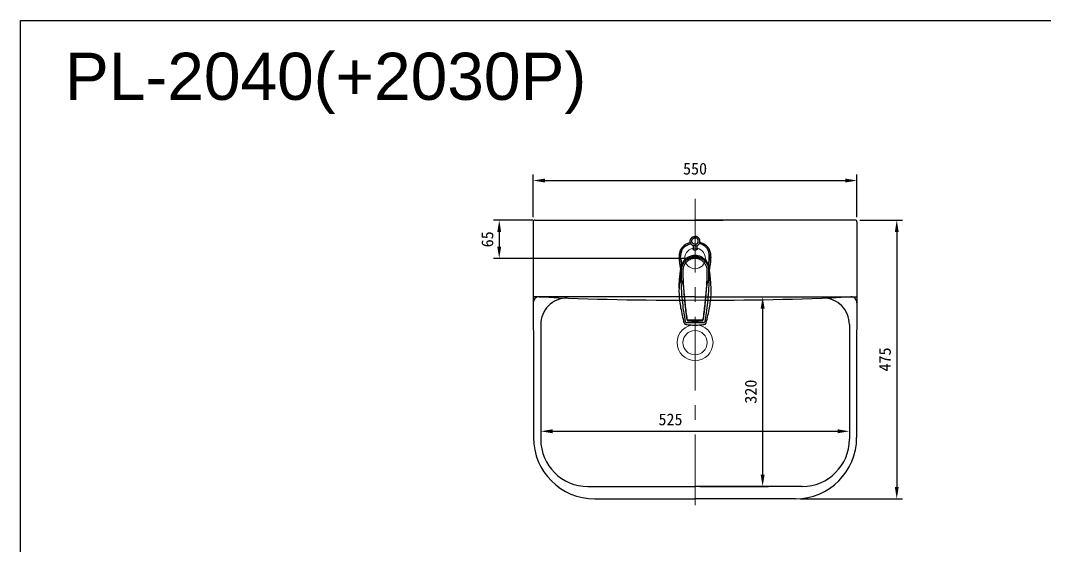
# Model space of a CAD drawing. Extents: x 3450 to 6550, y -51 to 2100.
# Drawn here: x 3450 to 5189, y 1209 to 2100 of the extents above; entities that cross this region are included whole.
import ezdxf

# ---------------------------------------------------------------- set-up
doc = ezdxf.new("R2010")
doc.units = 0
doc.header["$LTSCALE"] = 50
doc.header["$MEASUREMENT"] = 0
doc.linetypes.add('CENTER', pattern=[2, 1.25, -0.25, 0.25, -0.25])
doc.layers.get('0').update_dxf_attribs({"linetype": 'CONTINUOUS'})
doc.layers.get('DEFPOINTS').update_dxf_attribs({"linetype": 'CONTINUOUS'})
for name, color, linetype in [('3', 3, 'CONTINUOUS'), ('5', 5, 'CONTINUOUS'), ('7', 7, 'CONTINUOUS')]:
    doc.layers.add(name, color=color, linetype=linetype)
doc.styles.add('GHS', font='romans', dxfattribs={"bigfont": 'ghs'})
doc.dimstyles.get("Standard").update_dxf_attribs({"dimtxt": 2.5, "dimasz": 2, "dimexe": 2, "dimexo": 1, "dimgap": 1.5, "dimtad": 1, "dimdec": 0, "dimlfac": 10, "dimrnd": 0.5, "dimzin": 0, "dimdsep": 46, "dimtxsty": 'Standard', "dimcen": 0, "dimclrt": 2, "dimadec": 0, "dimazin": 0, "dimtfac": 1, "dimtdec": 0, "dimtmove": 0, "dimatfit": 3, "dimfxl": 0, "dimtolj": 1, "dimtzin": 0, "dimarcsym": 0})

# ---------------------------------------------------------------- blocks, each defined once
blk = doc.blocks.new('*D51')
at = {"color": 3, "lineweight": -2}
for p, q in [((4320.6, 1766.1), (4320.6, 1838.3)), ((4340.6, 1828.3), (4850.4, 1828.3)), ((4870.4, 1766.1), (4870.4, 1838.3))]:
    blk.add_line(p, q, dxfattribs=at)
at = {"color": 3}
for points in [[(4340.6, 1831.7), (4340.6, 1825), (4320.6, 1828.3)], [(4850.4, 1831.7), (4850.4, 1825), (4870.4, 1828.3)]]:
    blk.add_solid(points, dxfattribs=at)
at = {"layer": 'DEFPOINTS', "color": 0}
for p in [(4870.4, 1828.3), (4320.6, 1758.1), (4870.4, 1758.1)]:
    blk.add_point(p, dxfattribs=at)
at = {"color": 2, "insert": (4595.5, 1848.3), "char_height": 20, "attachment_point": 5}
blk.add_mtext('\\A1;550', dxfattribs=at)
blk = doc.blocks.new('*D52')
at = {"color": 3, "lineweight": -2}
for p, q in [((4319.9, 1761.1), (4253, 1761.1)), ((4263, 1741.1), (4263, 1716.1)), ((4587.5, 1696.1), (4253, 1696.1))]:
    blk.add_line(p, q, dxfattribs=at)
at = {"color": 3}
for points in [[(4259.7, 1741.1), (4266.3, 1741.1), (4263, 1761.1)], [(4259.7, 1716.1), (4266.3, 1716.1), (4263, 1696.1)]]:
    blk.add_solid(points, dxfattribs=at)
at = {"layer": 'DEFPOINTS', "color": 0}
for p in [(4327.9, 1761.1), (4263, 1696.1), (4595.5, 1696.1)]:
    blk.add_point(p, dxfattribs=at)
at = {"color": 2, "insert": (4243, 1728.6), "char_height": 20, "attachment_point": 5, "rotation": 90}
blk.add_mtext('\\A1;65', dxfattribs=at)
blk = doc.blocks.new('*D53')
at = {"color": 3, "lineweight": -2}
for p, q in [((4333.5, 1478.5), (4333.5, 1392.7)), ((4857.5, 1478.5), (4857.5, 1392.7)), ((4353.5, 1402.7), (4837.5, 1402.7))]:
    blk.add_line(p, q, dxfattribs=at)
at = {"color": 3}
for points in [[(4353.5, 1406.1), (4353.5, 1399.4), (4333.5, 1402.7)], [(4837.5, 1406.1), (4837.5, 1399.4), (4857.5, 1402.7)]]:
    blk.add_solid(points, dxfattribs=at)
at = {"layer": 'DEFPOINTS', "color": 0}
for p in [(4333.5, 1486.5), (4857.5, 1486.5), (4857.5, 1402.7)]:
    blk.add_point(p, dxfattribs=at)
at = {"color": 2, "insert": (4553.8, 1422.7), "char_height": 20, "attachment_point": 5}
blk.add_mtext('\\A1;525', dxfattribs=at)
blk = doc.blocks.new('*D63')
at = {"color": 3, "lineweight": -2}
for p, q in [((4603.5, 1630.9), (4720.2, 1630.9)), ((4710.2, 1610.9), (4710.2, 1329.1)), ((4603.5, 1309.1), (4720.2, 1309.1))]:
    blk.add_line(p, q, dxfattribs=at)
at = {"color": 3}
for points in [[(4706.9, 1610.9), (4713.6, 1610.9), (4710.2, 1630.9)], [(4706.9, 1329.1), (4713.6, 1329.1), (4710.2, 1309.1)]]:
    blk.add_solid(points, dxfattribs=at)
at = {"layer": 'DEFPOINTS', "color": 0}
for p in [(4595.5, 1630.9), (4595.5, 1309.1), (4710.2, 1309.1)]:
    blk.add_point(p, dxfattribs=at)
at = {"color": 2, "insert": (4690.2, 1470), "char_height": 20, "attachment_point": 5, "rotation": 90}
blk.add_mtext('\\A1;320', dxfattribs=at)
blk = doc.blocks.new('*D64')
at = {"color": 3, "lineweight": -2}
for p, q in [((4875.4, 1761.1), (4948, 1761.1)), ((4938, 1741.1), (4938, 1308)), ((4773.9, 1288), (4948, 1288))]:
    blk.add_line(p, q, dxfattribs=at)
at = {"color": 3}
for points in [[(4934.7, 1741.1), (4941.3, 1741.1), (4938, 1761.1)], [(4934.7, 1308), (4941.3, 1308), (4938, 1288)]]:
    blk.add_solid(points, dxfattribs=at)
at = {"layer": 'DEFPOINTS', "color": 0}
for p in [(4867.4, 1761.1), (4765.9, 1288), (4938, 1288)]:
    blk.add_point(p, dxfattribs=at)
at = {"color": 2, "insert": (4918, 1524.6), "char_height": 20, "attachment_point": 5, "rotation": 90}
blk.add_mtext('\\A1;475', dxfattribs=at)

msp = doc.modelspace()

# ---------------------------------------------------------------- linework, layer by layer
at = {"color": 1, "linetype": 'CENTER', "lineweight": 0, "ltscale": 2}
msp.add_line((4595.48757, 1797.196), (4595.48757, 1277.25432), dxfattribs=at)
at = {"color": 7}
for p, q in [((4320.56376, 1758.13506), (4321.07197, 1390.38072)), ((4323.56376, 1761.13921), (4595.48757, 1761.13921)), ((4867.41137, 1761.13921), (4595.48757, 1761.13921)), ((4870.41137, 1758.13506), (4869.90524, 1391.87995)), ((4595.48757, 1630.94055), (4320.73857, 1630.94055)), ((4595.48757, 1630.94055), (4870.23656, 1630.94055)), ((4333.45393, 1583.91856), (4333.45393, 1389.05628)), ((4857.5212, 1583.91856), (4857.5212, 1389.05628)), ((4413.45393, 1309.05628), (4595.48757, 1309.05628)), ((4777.5212, 1309.05628), (4595.48757, 1309.05628)), ((4425.0698, 1288.02367), (4595.48757, 1288.02367)), ((4765.90533, 1288.02367), (4595.48757, 1288.02367))]:
    msp.add_line(p, q, dxfattribs=at)
msp.add_line((4595.48757, 1761.13921), (4643.11147, 1761.13921))
at = {"color": 1, "linetype": 'CENTER', "lineweight": 0, "ltscale": 3}
msp.add_line((4595.48757, 1381.70117), (4595.48757, 1301.13921), dxfattribs=at)
at = {"color": 7}
for centre, radius, start, end in [((4323.56376, 1758.13921), 3, 90, 180.07917772), ((4867.41137, 1758.13921), 3, 359.92082228, 90), ((4330.75232, 1620.94055), 10, 90, 180.0787529), ((4558.73671, 6336.78169), 4711.3605, 267.22635397, 270.44693891), ((4378.12059, 1584.21932), 44.66767, 90.02459009, 180.38579062), ((4632.23842, 6336.78169), 4711.3605, 269.55306109, 272.77364603), ((4812.85454, 1584.21932), 44.66767, 359.61420938, 89.97540991), ((4425.0698, 1392.02367), 104, 180.07917772, 270), ((4765.90533, 1392.02367), 104, 270, 359.92082228), ((4413.45393, 1389.05628), 80, 180, 270), ((4777.5212, 1389.05628), 80, 270, 0)]:
    msp.add_arc(centre, radius, start, end, dxfattribs=at)
at = {"color": 2}
msp.add_arc((4860.22281, 1620.94055), 10, 359.9212471, 90, dxfattribs=at)
at = {"layer": '3', "color": 7, "linetype": 'Continuous', "lineweight": 0}
for centre, radius in [((4595.48757, 1696.13921), 17.5), ((4595.48757, 1553.13921), 30.5), ((4595.48757, 1553.13921), 20.5)]:
    msp.add_circle(centre, radius, dxfattribs=at)
at = {"layer": '5', "color": 212}
msp.add_lwpolyline([(3450.10676, 2100), (6550.10676, 2100), (6550.10676, -51.08846), (3450.10676, -51.08846)], close=True, dxfattribs=at)
at = {"layer": '7'}
for p, q in [((4592.51274, 1717.79537, 0.25303), (4592.51274, 1711.04726, 0.25303)), ((4598.51274, 1717.79536, 0.25303), (4598.51274, 1711.04695, 0.25303)), ((4592.51274, 1697.7615, 0.25303), (4592.51274, 1698.20381, 0.25303)), ((4598.51274, 1698.20381, 0.25303), (4598.51274, 1697.7615, 0.25303)), ((4571.72769, 1682.24612, 0.25303), (4571.72767, 1682.24602, 0.25303)), ((4571.74215, 1682.34571, 0.25303), (4571.74186, 1682.34375, 0.25303)), ((4619.28362, 1682.34375, 0.25303), (4619.28338, 1682.34534, 0.25303)), ((4619.29781, 1682.24602, 0.25303), (4619.29779, 1682.24612, 0.25303)), ((4574.50305, 1653.75837, 0.25303), (4574.50374, 1653.7563, 0.25303)), ((4616.52238, 1653.75841, 0.25303), (4616.52172, 1653.75645, 0.25303)), ((4614.68761, 1635.6801, 0.25303), (4614.69335, 1635.65033, 0.25303)), ((4614.69335, 1635.65033, 0.25303), (4614.69334, 1635.65014, 0.25303)), ((4581.8922, 1592.0023, 0.25303), (4581.88517, 1592.00475, 0.25303)), ((4609.29151, 1583.75014, 0.25303), (4609.2914, 1583.75013, 0.25303)), ((4609.91048, 1583.86698, 0.25303), (4609.91012, 1583.86689, 0.25303)), ((4613.02366, 1580.01794, 0.25303), (4613.02326, 1580.01775, 0.25303))]:
    msp.add_line(p, q, dxfattribs=at)
for start, end in [(65.38059127, 73.1537346), (160.03722293, 199.08055553), (341.3142067, 19.200866)]:
    msp.add_arc((4595.48757, 1697.51233, 0.25303), 25, start, end, dxfattribs=at)
for points, knots in [([(4587.56468, 1723.18604, 0.25303), (4585.50739, 1722.64496, 0.25303), (4582.39359, 1721.48835, 0.25303), (4578.51554, 1719.26327, 0.25303), (4575.71527, 1717.1342, 0.25303), (4573.26066, 1714.61247, 0.25303), (4571.26897, 1711.70816, 0.25303), (4569.81918, 1708.49709, 0.25303), (4568.91491, 1705.09525, 0.25303), (4568.47379, 1701.60771, 0.25303), (4568.40336, 1699.09056, 0.25303), (4568.42093, 1697.7445, 0.25303), (4568.42325, 1697.56738, 0.25303)], [49.7150160816, 49.7150160816, 49.7150160816, 49.7150160816, 56.0850978602, 59.5947608976, 63.10097116, 66.6038658668, 70.1070729031, 73.6107063427, 77.1204803493, 80.626855397, 84.134048419, 84.6654532159, 84.6654532159, 84.6654532159, 84.6654532159]), ([(4622.60663, 1698.87856, 0.25303), (4622.57048, 1700.04805, 0.25303), (4622.4982, 1702.38621, 0.25303), (4621.95211, 1705.86027, 0.25303), (4620.93438, 1709.22767, 0.25303), (4619.36089, 1712.37887, 0.25303), (4617.25859, 1715.20391, 0.25303), (4614.71807, 1717.63831, 0.25303), (4611.85736, 1719.68298, 0.25303), (4608.7597, 1721.34695, 0.25303), (4605.93028, 1722.47079, 0.25303), (4604.13799, 1723.00903, 0.25303), (4603.46131, 1723.18782, 0.25303)], [0, 0, 0, 0, 3.5078277596, 7.0131428783, 10.5165737379, 14.0210030094, 17.5241894515, 21.027644337, 24.534299616, 28.0415992989, 31.5508284178, 33.6495063461, 33.6495063461, 33.6495063461, 33.6495063461]), ([(4568.42325, 1697.56738, 0.25303), (4568.53235, 1695.41049, 0.25303), (4568.75952, 1690.91965, 0.25303), (4569.72349, 1684.1516, 0.25303), (4570.48593, 1679.29189, 0.25303), (4570.89708, 1676.74062, 0.25303), (4570.9367, 1676.4953, 0.25303)], [0, 0, 0, 0, 6.4757759034, 13.4831216704, 20.4906810598, 21.2362483454, 21.2362483454, 21.2362483454, 21.2362483454]), ([(4620.08484, 1676.46913, 0.25303), (4620.1362, 1676.78722, 0.25303), (4620.56897, 1679.47538, 0.25303), (4621.35918, 1684.53627, 0.25303), (4622.36832, 1691.67566, 0.25303), (4622.52719, 1696.47762, 0.25303), (4622.60663, 1698.87856, 0.25303)], [6.2355171261, 6.2355171261, 6.2355171261, 6.2355171261, 7.202228918, 14.4045816818, 21.6063897039, 28.8079071049, 28.8079071049, 28.8079071049, 28.8079071049]), ([(4571.77911, 1682.56417, 0.25303), (4571.80954, 1682.76942, 0.25303), (4571.88946, 1683.30841, 0.25303), (4572.01317, 1684.03569, 0.25303), (4572.11898, 1684.55517, 0.25303), (4572.15987, 1684.74349, 0.25303)], [0, 0, 0, 0, 0.6224915702, 1.6346523501, 2.2127078776, 2.2127078776, 2.2127078776, 2.2127078776]), ([(4619.22083, 1682.73751, 0.25303), (4619.20869, 1682.81868, 0.25303), (4619.15808, 1683.15708, 0.25303), (4619.05867, 1683.77469, 0.25303), (4618.9348, 1684.42809, 0.25303), (4618.8485, 1684.82362, 0.25303), (4618.8216, 1684.94206, 0.25303)], [0, 0, 0, 0, 0.2462064456, 1.0265069975, 1.8765383023, 2.2409052188, 2.2409052188, 2.2409052188, 2.2409052188]), ([(4619.28322, 1682.34532, 0.25303), (4619.1687, 1683.10793, 0.25303), (4619.03803, 1683.97817, 0.25303), (4618.85205, 1684.83838, 0.25303), (4618.8282, 1684.94459, 0.25303)], [0, 0, 0, 0, 2.3125728487, 2.6389523929, 2.6389523929, 2.6389523929, 2.6389523929])]:
    msp.add_open_spline(points, degree=3, knots=knots, dxfattribs=at)
for points in [[(4591.91315, 1718.05339, 0.25303), (4591.22617, 1718.42205, 0.25303), (4590.30626, 1719.06152, 0.25303), (4589.48334, 1719.8184, 0.25303), (4588.77274, 1720.67858, 0.25303), (4588.18769, 1721.62604, 0.25303), (4587.73909, 1722.64313, 0.25303), (4587.4353, 1723.71091, 0.25303), (4587.28197, 1724.80947, 0.25303), (4587.28197, 1725.91836, 0.25303), (4587.4353, 1727.01693, 0.25303), (4587.73909, 1728.0847, 0.25303), (4588.18769, 1729.10179, 0.25303), (4588.77274, 1730.04925, 0.25303), (4589.48334, 1730.90943, 0.25303), (4590.30626, 1731.66631, 0.25303), (4591.22617, 1732.30579, 0.25303), (4592.22593, 1732.81595, 0.25303), (4593.28692, 1733.1873, 0.25303), (4594.38936, 1733.41291, 0.25303), (4595.51274, 1733.48858, 0.25303)], [(4595.51274, 1720.23847, 0.25303), (4594.6572, 1720.30478, 0.25303), (4593.82272, 1720.50208, 0.25303), (4593.02986, 1720.8255, 0.25303), (4592.29814, 1721.26709, 0.25303), (4591.64557, 1721.81597, 0.25303), (4591.08822, 1722.45863, 0.25303), (4590.63982, 1723.17923, 0.25303), (4590.31141, 1723.96005, 0.25303), (4590.11107, 1724.78185, 0.25303), (4590.04374, 1725.62439, 0.25303), (4590.11107, 1726.46693, 0.25303), (4590.31141, 1727.28873, 0.25303), (4590.63982, 1728.06954, 0.25303), (4591.08822, 1728.79015, 0.25303), (4591.64557, 1729.43281, 0.25303), (4592.29814, 1729.98169, 0.25303), (4593.02986, 1730.42328, 0.25303), (4593.82272, 1730.7467, 0.25303), (4594.6572, 1730.944, 0.25303), (4595.51274, 1731.01031, 0.25303)], [(4599.11233, 1718.05339, 0.25303), (4599.79931, 1718.42205, 0.25303), (4600.71922, 1719.06152, 0.25303), (4601.54214, 1719.8184, 0.25303), (4602.25274, 1720.67858, 0.25303), (4602.83779, 1721.62604, 0.25303), (4603.28639, 1722.64313, 0.25303), (4603.59018, 1723.71091, 0.25303), (4603.74351, 1724.80947, 0.25303), (4603.74351, 1725.91836, 0.25303), (4603.59018, 1727.01693, 0.25303), (4603.28639, 1728.0847, 0.25303), (4602.83779, 1729.10179, 0.25303), (4602.25274, 1730.04925, 0.25303), (4601.54214, 1730.90943, 0.25303), (4600.71922, 1731.66631, 0.25303), (4599.79931, 1732.30579, 0.25303), (4598.79955, 1732.81595, 0.25303), (4597.73856, 1733.1873, 0.25303), (4596.63611, 1733.41291, 0.25303), (4595.51274, 1733.48858, 0.25303)], [(4595.51274, 1720.20795, 0.25303), (4596.37313, 1720.27463, 0.25303), (4597.21233, 1720.47305, 0.25303), (4598.00969, 1720.7983, 0.25303), (4598.74556, 1721.2424, 0.25303), (4599.40183, 1721.79439, 0.25303), (4599.96233, 1722.44068, 0.25303), (4600.41328, 1723.16538, 0.25303), (4600.74355, 1723.95062, 0.25303), (4600.94503, 1724.77707, 0.25303), (4601.01274, 1725.62439, 0.25303), (4600.94503, 1726.47171, 0.25303), (4600.74355, 1727.29816, 0.25303), (4600.41328, 1728.0834, 0.25303), (4599.96233, 1728.80809, 0.25303), (4599.40183, 1729.45439, 0.25303), (4598.74556, 1730.00638, 0.25303), (4598.00969, 1730.45048, 0.25303), (4597.21233, 1730.77573, 0.25303), (4596.37313, 1730.97415, 0.25303), (4595.51274, 1731.04083, 0.25303)], [(4571.3745, 1699.92142, 0.25303), (4571.63612, 1703.96916, 0.25303), (4572.35799, 1707.50783, 0.25303), (4573.59638, 1710.64621, 0.25303), (4575.27614, 1713.28515, 0.25303), (4577.53616, 1715.69586, 0.25303), (4580.44774, 1717.89045, 0.25303), (4583.76082, 1719.66897, 0.25303), (4587.3093, 1720.98238, 0.25303), (4588.38325, 1721.27942, 0.25303)], [(4595.51274, 1717.22892, 0.25303), (4594.83347, 1717.25717, 0.25303), (4594.14378, 1717.34415, 0.25303), (4593.43458, 1717.4964, 0.25303), (4592.69161, 1717.72734, 0.25303), (4591.91315, 1718.05339, 0.25303)], [(4592.11276, 1711.90395, 0.25303), (4592.1189, 1712.01732, 0.25303), (4592.16561, 1712.23634, 0.25303), (4592.25981, 1712.45762, 0.25303), (4592.40341, 1712.67842, 0.25303), (4592.51241, 1712.80757, 0.25303)], [(4595.51274, 1710.13953, 0.25303), (4595.01875, 1710.15691, 0.25303), (4594.57645, 1710.20337, 0.25303), (4594.17886, 1710.27254, 0.25303), (4593.82014, 1710.36076, 0.25303), (4593.50061, 1710.46429, 0.25303), (4593.21101, 1710.58392, 0.25303), (4592.95078, 1710.71933, 0.25303), (4592.72265, 1710.869, 0.25303), (4592.52777, 1711.03223, 0.25303), (4592.36752, 1711.20854, 0.25303), (4592.24422, 1711.3968, 0.25303), (4592.16022, 1711.59551, 0.25303), (4592.11776, 1711.80299, 0.25303), (4592.11276, 1711.90395, 0.25303)], [(4595.51274, 1717.23925, 0.25303), (4596.63611, 1717.31493, 0.25303), (4597.73856, 1717.54054, 0.25303), (4598.79955, 1717.91188, 0.25303), (4599.11233, 1718.05339, 0.25303)], [(4598.91273, 1711.90403, 0.25303), (4598.91222, 1711.8717, 0.25303), (4598.87384, 1711.62438, 0.25303), (4598.77839, 1711.39147, 0.25303), (4598.6318, 1711.17592, 0.25303), (4598.44103, 1710.9803, 0.25303), (4598.21243, 1710.80542, 0.25303), (4597.94782, 1710.64942, 0.25303), (4597.644, 1710.51014, 0.25303), (4597.29945, 1710.38857, 0.25303), (4596.91619, 1710.2876, 0.25303), (4596.49098, 1710.20938, 0.25303), (4596.02095, 1710.15794, 0.25303), (4595.51274, 1710.13953, 0.25303)], [(4598.51306, 1712.80759, 0.25303), (4598.64017, 1712.65449, 0.25303), (4598.79768, 1712.39402, 0.25303), (4598.88824, 1712.13011, 0.25303), (4598.91273, 1711.90403, 0.25303)], [(4619.65098, 1699.92142, 0.25303), (4619.39986, 1703.87114, 0.25303), (4618.71891, 1707.32669, 0.25303), (4617.55067, 1710.40199, 0.25303), (4615.94802, 1713.02199, 0.25303), (4613.78957, 1715.42071, 0.25303), (4610.95298, 1717.64744, 0.25303), (4607.62048, 1719.50437, 0.25303), (4604.02353, 1720.89093, 0.25303), (4602.64517, 1721.28333, 0.25303)], [(4571.3745, 1694.92142, 0.25303), (4571.39063, 1692.94922, 0.25303), (4571.44758, 1691.47666, 0.25303)], [(4571.44758, 1696.47666, 0.25303), (4571.59055, 1693.7639, 0.25303), (4571.80154, 1690.30288, 0.25303), (4572.07555, 1686.47496, 0.25303), (4572.15987, 1684.74349, 0.25303)], [(4572.39874, 1679.47065, 0.25303), (4572.41266, 1679.7671, 0.25303), (4572.43081, 1680.09839, 0.25303), (4572.45622, 1680.46623, 0.25303), (4572.4914, 1680.86553, 0.25303), (4572.53788, 1681.29408, 0.25303), (4572.59746, 1681.75451, 0.25303), (4572.6724, 1682.24939, 0.25303), (4572.76577, 1682.78245, 0.25303), (4572.88213, 1683.35941, 0.25303), (4573.02733, 1683.98707, 0.25303), (4573.20756, 1684.66873, 0.25303), (4573.42674, 1685.39707, 0.25303), (4573.68662, 1686.16097, 0.25303), (4573.98758, 1686.94962, 0.25303), (4574.32842, 1687.75242, 0.25303), (4574.70719, 1688.56042, 0.25303), (4575.11487, 1689.35321, 0.25303), (4575.52917, 1690.0935, 0.25303), (4575.92116, 1690.74412, 0.25303), (4576.27599, 1691.29826, 0.25303), (4576.59783, 1691.77767, 0.25303), (4576.90116, 1692.21053, 0.25303)], [(4573.1296, 1681.03652, 0.25303), (4573.92787, 1683.91853, 0.25303), (4575.13849, 1686.63492, 0.25303), (4576.73292, 1689.1617, 0.25303), (4578.68851, 1691.45976, 0.25303), (4580.99863, 1693.49542, 0.25303), (4583.62859, 1695.22682, 0.25303), (4586.51386, 1696.61789, 0.25303), (4589.51039, 1697.6132, 0.25303), (4592.51274, 1698.20381, 0.25303)], [(4575.38573, 1677.10115, 0.25303), (4575.57586, 1678.70382, 0.25303), (4575.99942, 1680.76279, 0.25303), (4576.70546, 1683.00975, 0.25303), (4577.67521, 1685.21901, 0.25303), (4578.89128, 1687.31449, 0.25303), (4580.3703, 1689.29291, 0.25303), (4582.1496, 1691.14931, 0.25303), (4584.32601, 1692.90431, 0.25303), (4587.02919, 1694.5193, 0.25303), (4589.95498, 1695.71052, 0.25303), (4592.75186, 1696.37559, 0.25303), (4595.50082, 1696.59545, 0.25303), (4598.25011, 1696.37929, 0.25303), (4601.04773, 1695.71776, 0.25303), (4603.97681, 1694.52903, 0.25303), (4606.68598, 1692.91379, 0.25303), (4608.86939, 1691.1553, 0.25303), (4610.65399, 1689.2943, 0.25303), (4612.13675, 1687.31061, 0.25303), (4613.35522, 1685.20926, 0.25303), (4614.32613, 1682.99341, 0.25303), (4615.03137, 1680.74201, 0.25303), (4615.4524, 1678.68598, 0.25303), (4615.63975, 1677.10115, 0.25303)], [(4576.90206, 1692.20992, 0.25303), (4579.12081, 1694.83541, 0.25303), (4581.73535, 1697.08687, 0.25303), (4584.62487, 1698.88914, 0.25303), (4587.6092, 1700.19877, 0.25303), (4590.48742, 1701.02868, 0.25303), (4593.14761, 1701.46419, 0.25303), (4595.51274, 1701.59665, 0.25303)], [(4578.95303, 1691.71704, 0.25303), (4580.44513, 1693.34879, 0.25303), (4582.97305, 1695.47149, 0.25303), (4585.81132, 1697.18101, 0.25303), (4588.89859, 1698.43808, 0.25303), (4592.17207, 1699.20975, 0.25303), (4595.51274, 1699.46719, 0.25303)], [(4598.51274, 1697.7615, 0.25303), (4598.41057, 1697.60224, 0.25303), (4598.1111, 1697.48115, 0.25303), (4597.63506, 1697.39868, 0.25303), (4597.01438, 1697.34918, 0.25303), (4596.29045, 1697.32441, 0.25303), (4595.51252, 1697.31716, 0.25303), (4594.73452, 1697.32442, 0.25303), (4594.01056, 1697.34921, 0.25303), (4593.38997, 1697.39873, 0.25303), (4592.9141, 1697.48122, 0.25303), (4592.6148, 1697.60232, 0.25303), (4592.51274, 1697.7615, 0.25303)], [(4595.51274, 1701.59665, 0.25303), (4597.80582, 1701.47175, 0.25303), (4600.2632, 1701.08796, 0.25303), (4602.94667, 1700.36129, 0.25303), (4605.87573, 1699.1563, 0.25303), (4608.88213, 1697.37911, 0.25303), (4611.7111, 1695.0282, 0.25303), (4614.12337, 1692.21003, 0.25303)], [(4595.51274, 1699.46719, 0.25303), (4598.84526, 1699.21101, 0.25303), (4602.12097, 1698.43997, 0.25303), (4605.21039, 1697.1829, 0.25303), (4608.05006, 1695.47318, 0.25303), (4610.57867, 1693.35044, 0.25303), (4612.07275, 1691.71667, 0.25303)], [(4598.51274, 1698.20381, 0.25303), (4601.52002, 1697.61191, 0.25303), (4604.52087, 1696.61415, 0.25303), (4607.40769, 1695.2207, 0.25303), (4610.03684, 1693.4878, 0.25303), (4612.34506, 1691.45152, 0.25303), (4614.29777, 1689.15462, 0.25303), (4615.88937, 1686.63047, 0.25303), (4617.0981, 1683.91717, 0.25303), (4617.89588, 1681.03652, 0.25303)], [(4614.12425, 1692.21063, 0.25303), (4614.42194, 1691.78598, 0.25303), (4614.74131, 1691.31069, 0.25303), (4615.08818, 1690.76998, 0.25303), (4615.46176, 1690.15265, 0.25303), (4615.85136, 1689.46278, 0.25303), (4616.23928, 1688.71973, 0.25303), (4616.6098, 1687.94558, 0.25303), (4616.95311, 1687.15723, 0.25303), (4617.2638, 1686.36606, 0.25303), (4617.53774, 1685.5848, 0.25303), (4617.77271, 1684.82679, 0.25303), (4617.96842, 1684.10601, 0.25303), (4618.12692, 1683.4349, 0.25303), (4618.25296, 1682.81822, 0.25303), (4618.35194, 1682.25638, 0.25303), (4618.42909, 1681.74683, 0.25303), (4618.48905, 1681.28186, 0.25303), (4618.5352, 1680.85407, 0.25303), (4618.56998, 1680.45698, 0.25303), (4618.59507, 1680.09166, 0.25303), (4618.613, 1679.76348, 0.25303), (4618.62674, 1679.47065, 0.25303)], [(4618.86242, 1685.36598, 0.25303), (4618.94993, 1686.47496, 0.25303), (4619.22394, 1690.30288, 0.25303), (4619.43493, 1693.7639, 0.25303), (4619.5779, 1696.47666, 0.25303)], [(4619.5779, 1696.47666, 0.25303), (4619.63485, 1697.94922, 0.25303), (4619.65098, 1699.92142, 0.25303)], [(4571.7173, 1682.17454, 0.25303), (4569.99353, 1668.91988, 0.25303), (4568.83063, 1656.21238, 0.25303), (4568.28031, 1644.932, 0.25303)], [(4568.32431, 1645.38319, 0.25303), (4568.3617, 1646.63401, 0.25303), (4568.43638, 1648.64476, 0.25303), (4568.53643, 1650.8336, 0.25303), (4568.66707, 1653.22992, 0.25303), (4568.83439, 1655.85928, 0.25303), (4569.044, 1658.72762, 0.25303), (4569.30227, 1661.83265, 0.25303), (4569.61119, 1665.1225, 0.25303), (4569.96256, 1668.47797, 0.25303), (4570.34217, 1671.78055, 0.25303), (4570.73098, 1674.91508, 0.25303), (4571.1067, 1677.76808, 0.25303), (4571.44546, 1680.22685, 0.25303), (4571.72252, 1682.17381, 0.25303)], [(4571.72767, 1682.24602, 0.25303), (4571.7173, 1682.17454, 0.25303)], [(4571.72252, 1682.17381, 0.25303), (4571.72958, 1682.22278, 0.25303), (4571.73664, 1682.27166, 0.25303)], [(4571.72298, 1682.19591, 0.25303), (4571.72252, 1682.17381, 0.25303)], [(4571.72767, 1682.24602, 0.25303), (4571.7268, 1682.23975, 0.25303), (4571.72298, 1682.19591, 0.25303)], [(4571.74187, 1682.34374, 0.25303), (4571.72994, 1682.26161, 0.25303), (4571.72769, 1682.24612, 0.25303)], [(4571.73663, 1682.27166, 0.25303), (4571.77911, 1682.56417, 0.25303)], [(4571.74186, 1682.34375, 0.25303), (4571.74093, 1682.33706, 0.25303), (4571.73663, 1682.27166, 0.25303)], [(4571.74024, 1682.24816, 0.25303), (4571.73664, 1682.27166, 0.25303)], [(4579.15965, 1588.54156, 0.25303), (4576.74595, 1603.83014, 0.25303), (4574.58986, 1620.91057, 0.25303), (4572.92178, 1640.05691, 0.25303), (4572.10721, 1661.00976, 0.25303), (4572.39874, 1679.47065, 0.25303)], [(4572.80687, 1658.4176, 0.25303), (4572.76006, 1660.15595, 0.25303), (4572.72082, 1661.85844, 0.25303), (4572.68909, 1663.51607, 0.25303), (4572.6647, 1665.12097, 0.25303), (4572.64725, 1666.67763, 0.25303), (4572.63637, 1668.21344, 0.25303), (4572.63217, 1669.75586, 0.25303), (4572.63531, 1671.30863, 0.25303), (4572.64665, 1672.86766, 0.25303), (4572.66742, 1674.43541, 0.25303), (4572.69952, 1676.01263, 0.25303), (4572.74638, 1677.60705, 0.25303)], [(4572.74638, 1677.60705, 0.25303), (4572.78164, 1678.03103, 0.25303), (4572.81836, 1678.44957, 0.25303), (4572.85498, 1678.84395, 0.25303), (4572.88978, 1679.19778, 0.25303), (4572.92155, 1679.50276, 0.25303), (4572.95132, 1679.77277, 0.25303), (4572.98091, 1680.02568, 0.25303), (4573.01236, 1680.27705, 0.25303), (4573.04688, 1680.53118, 0.25303), (4573.08519, 1680.78463, 0.25303), (4573.1296, 1681.03652, 0.25303)], [(4581.92144, 1592.81386, 0.25303), (4580.92289, 1599.99536, 0.25303), (4580.10139, 1606.44639, 0.25303), (4579.41082, 1612.33, 0.25303), (4578.82329, 1617.73756, 0.25303), (4578.32638, 1622.66104, 0.25303), (4577.90293, 1627.16289, 0.25303), (4577.54061, 1631.28471, 0.25303), (4577.22914, 1635.06781, 0.25303), (4576.96111, 1638.5372, 0.25303), (4576.73014, 1641.71782, 0.25303), (4576.53099, 1644.63158, 0.25303), (4576.35897, 1647.30259, 0.25303), (4576.21017, 1649.75271, 0.25303), (4576.08133, 1652.00113, 0.25303), (4575.96964, 1654.06627, 0.25303), (4575.87267, 1655.96622, 0.25303), (4575.78832, 1657.71837, 0.25303), (4575.7148, 1659.33884, 0.25303), (4575.65059, 1660.84306, 0.25303), (4575.59438, 1662.24589, 0.25303), (4575.54555, 1663.54749, 0.25303), (4575.50355, 1664.74738, 0.25303), (4575.46749, 1665.85522, 0.25303), (4575.43667, 1666.87856, 0.25303), (4575.4105, 1667.82335, 0.25303), (4575.38889, 1668.67686, 0.25303), (4575.37115, 1669.44819, 0.25303), (4575.35665, 1670.14944, 0.25303), (4575.34483, 1670.79226, 0.25303), (4575.33525, 1671.3881, 0.25303), (4575.32759, 1671.94835, 0.25303), (4575.32159, 1672.48465, 0.25303), (4575.31731, 1672.9883, 0.25303), (4575.31466, 1673.45057, 0.25303), (4575.31349, 1673.86346, 0.25303), (4575.3135, 1674.22868, 0.25303), (4575.31445, 1674.55205, 0.25303), (4575.31614, 1674.83856, 0.25303), (4575.31839, 1675.09258, 0.25303), (4575.32106, 1675.31829, 0.25303), (4575.32406, 1675.51985, 0.25303), (4575.32732, 1675.70152, 0.25303), (4575.33083, 1675.86763, 0.25303), (4575.33462, 1676.02261, 0.25303), (4575.33879, 1676.17093, 0.25303), (4575.3435, 1676.31728, 0.25303), (4575.34894, 1676.46456, 0.25303), (4575.35518, 1676.61082, 0.25303), (4575.36219, 1676.75225, 0.25303), (4575.36985, 1676.88444, 0.25303), (4575.37788, 1677.00259, 0.25303), (4575.38573, 1677.10115, 0.25303)], [(4615.63975, 1677.10115, 0.25303), (4615.64769, 1677.00129, 0.25303), (4615.65579, 1676.88195, 0.25303), (4615.66347, 1676.74881, 0.25303), (4615.67048, 1676.60685, 0.25303), (4615.6767, 1676.46057, 0.25303), (4615.6821, 1676.31391, 0.25303), (4615.68675, 1676.16884, 0.25303), (4615.69086, 1676.02238, 0.25303), (4615.6946, 1675.8698, 0.25303), (4615.69806, 1675.7066, 0.25303), (4615.70128, 1675.52829, 0.25303), (4615.70425, 1675.33052, 0.25303), (4615.70692, 1675.10898, 0.25303), (4615.70918, 1674.85947, 0.25303), (4615.71091, 1674.57779, 0.25303), (4615.71193, 1674.25956, 0.25303), (4615.71204, 1673.89987, 0.25303), (4615.71099, 1673.49291, 0.25303), (4615.7085, 1673.03599, 0.25303), (4615.7044, 1672.53778, 0.25303), (4615.69859, 1672.00524, 0.25303), (4615.69113, 1671.4495, 0.25303), (4615.6818, 1670.85924, 0.25303), (4615.67026, 1670.22291, 0.25303), (4615.65608, 1669.52892, 0.25303), (4615.63872, 1668.76549, 0.25303), (4615.61754, 1667.9204, 0.25303), (4615.59181, 1666.98309, 0.25303), (4615.56142, 1665.9654, 0.25303), (4615.52583, 1664.8633, 0.25303), (4615.48431, 1663.66878, 0.25303), (4615.43601, 1662.37292, 0.25303), (4615.38029, 1660.97413, 0.25303), (4615.31661, 1659.47405, 0.25303), (4615.24365, 1657.85767, 0.25303), (4615.15988, 1656.10927, 0.25303), (4615.0635, 1654.21243, 0.25303), (4614.95239, 1652.14945, 0.25303), (4614.82409, 1649.90188, 0.25303), (4614.67576, 1647.45091, 0.25303), (4614.50411, 1644.77699, 0.25303), (4614.30519, 1641.85794, 0.25303), (4614.07423, 1638.66911, 0.25303), (4613.80589, 1635.18785, 0.25303), (4613.49372, 1631.38896, 0.25303), (4613.13016, 1627.24672, 0.25303), (4612.70484, 1622.72001, 0.25303), (4612.20545, 1617.76875, 0.25303), (4611.61502, 1612.33314, 0.25303), (4610.9219, 1606.42842, 0.25303), (4610.09963, 1599.97307, 0.25303), (4609.10404, 1592.81386, 0.25303)], [(4618.62674, 1679.47065, 0.25303), (4618.91814, 1660.99829, 0.25303), (4618.10275, 1640.0423, 0.25303), (4616.43454, 1620.90066, 0.25303), (4614.27904, 1603.82674, 0.25303), (4611.86582, 1588.54156, 0.25303)], [(4617.89588, 1681.03652, 0.25303), (4617.93744, 1680.80219, 0.25303), (4617.97339, 1680.56746, 0.25303), (4618.00596, 1680.33165, 0.25303), (4618.0359, 1680.09681, 0.25303), (4618.06396, 1679.86171, 0.25303), (4618.0915, 1679.61732, 0.25303), (4618.11981, 1679.35243, 0.25303), (4618.15001, 1679.0547, 0.25303), (4618.18209, 1678.72155, 0.25303), (4618.215, 1678.36164, 0.25303), (4618.24766, 1677.98615, 0.25303), (4618.2791, 1677.60705, 0.25303)], [(4618.2791, 1677.60705, 0.25303), (4618.32652, 1675.98946, 0.25303), (4618.35893, 1674.38235, 0.25303), (4618.37964, 1672.78605, 0.25303), (4618.39061, 1671.20749, 0.25303), (4618.39324, 1669.64737, 0.25303), (4618.38853, 1668.09968, 0.25303), (4618.37706, 1666.55319, 0.25303), (4618.35904, 1664.99037, 0.25303), (4618.33433, 1663.39689, 0.25303), (4618.30277, 1661.76921, 0.25303), (4618.26424, 1660.10876, 0.25303), (4618.21861, 1658.4176, 0.25303)], [(4618.82714, 1684.93165, 0.25303), (4618.84359, 1685.13326, 0.25303)], [(4618.84359, 1685.13326, 0.25303), (4618.86242, 1685.36598, 0.25303)], [(4619.25559, 1682.50108, 0.25303), (4619.22083, 1682.73751, 0.25303)], [(4619.28885, 1682.27166, 0.25303), (4619.25559, 1682.50108, 0.25303)], [(4619.29779, 1682.24612, 0.25303), (4619.29555, 1682.2616, 0.25303), (4619.28361, 1682.34374, 0.25303)], [(4619.28885, 1682.27166, 0.25303), (4619.28454, 1682.33706, 0.25303), (4619.28362, 1682.34375, 0.25303)], [(4619.28884, 1682.27166, 0.25303), (4619.28522, 1682.24806, 0.25303)], [(4619.30296, 1682.17381, 0.25303), (4619.2959, 1682.22278, 0.25303), (4619.28884, 1682.27166, 0.25303)], [(4619.30296, 1682.17381, 0.25303), (4619.29868, 1682.23975, 0.25303), (4619.29781, 1682.24602, 0.25303)], [(4619.30818, 1682.17454, 0.25303), (4619.29781, 1682.24602, 0.25303)], [(4622.74515, 1644.93273, 0.25303), (4622.19481, 1656.21288, 0.25303), (4621.03192, 1668.92014, 0.25303), (4619.30818, 1682.17454, 0.25303)], [(4572.92923, 1657.8744, 0.25303), (4572.90109, 1657.94322, 0.25303), (4572.80687, 1658.4176, 0.25303)], [(4572.92923, 1657.8744, 0.25303), (4573.45364, 1656.62284, 0.25303), (4573.99721, 1655.20283, 0.25303), (4574.35237, 1654.2024, 0.25303)], [(4574.35237, 1654.2024, 0.25303), (4574.37174, 1654.14602, 0.25303)], [(4574.37174, 1654.14602, 0.25303), (4574.50311, 1653.75839, 0.25303)], [(4574.50381, 1653.75632, 0.25303), (4574.68205, 1653.13396, 0.25303), (4574.93421, 1651.99104, 0.25303), (4575.21659, 1650.3868, 0.25303), (4575.51308, 1648.34927, 0.25303), (4575.80955, 1645.94102, 0.25303), (4576.09313, 1643.25592, 0.25303), (4576.32964, 1640.67938, 0.25303)], [(4614.69584, 1640.67938, 0.25303), (4614.92985, 1643.23044, 0.25303), (4615.21303, 1645.91554, 0.25303), (4615.50937, 1648.32654, 0.25303), (4615.80595, 1650.36836, 0.25303), (4616.08858, 1651.97734, 0.25303), (4616.34113, 1653.12486, 0.25303), (4616.52172, 1653.75645, 0.25303)], [(4616.52238, 1653.75841, 0.25303), (4616.65374, 1654.14603, 0.25303)], [(4616.65374, 1654.14603, 0.25303), (4616.67104, 1654.19638, 0.25303)], [(4616.67104, 1654.19638, 0.25303), (4617.02629, 1655.19741, 0.25303), (4617.57, 1656.61826, 0.25303), (4618.09625, 1657.87441, 0.25303)], [(4618.21861, 1658.4176, 0.25303), (4618.12439, 1657.94322, 0.25303), (4618.09626, 1657.8744, 0.25303)], [(4568.27674, 1644.78524, 0.25303), (4568.22084, 1639.31468, 0.25303), (4568.3505, 1633.91071, 0.25303), (4568.71817, 1628.64565, 0.25303), (4569.28961, 1623.6429, 0.25303)], [(4576.33203, 1640.65012, 0.25303), (4577.30407, 1629.97343, 0.25303), (4578.52698, 1618.11023, 0.25303), (4580.03791, 1605.36027, 0.25303), (4581.76785, 1592.79144, 0.25303)], [(4609.25763, 1592.79144, 0.25303), (4610.98488, 1605.33915, 0.25303), (4612.49617, 1618.08912, 0.25303), (4613.71938, 1629.95241, 0.25303), (4614.69345, 1640.65013, 0.25303)], [(4614.6851, 1635.65085, 0.25303), (4614.68761, 1635.6801, 0.25303)], [(4614.69335, 1635.65033, 0.25303), (4614.69584, 1635.67938, 0.25303)], [(4621.73587, 1623.64291, 0.25303), (4622.30734, 1628.64591, 0.25303), (4622.675, 1633.91115, 0.25303), (4622.80464, 1639.31525, 0.25303), (4622.74873, 1644.78597, 0.25303)], [(4622.71282, 1644.93185, 0.25303), (4622.70117, 1645.38301, 0.25303)], [(4622.71639, 1644.7853, 0.25303), (4622.71282, 1644.93185, 0.25303)], [(4622.71639, 1644.7853, 0.25303), (4622.74216, 1644.93259, 0.25303)], [(4622.74873, 1644.78597, 0.25303), (4622.74512, 1644.93268, 0.25303)], [(4569.29549, 1623.5977, 0.25303), (4571.06102, 1612.34161, 0.25303), (4573.63253, 1599.65614, 0.25303), (4576.87452, 1586.43569, 0.25303)], [(4614.15096, 1586.43569, 0.25303), (4617.39295, 1599.65614, 0.25303), (4619.96446, 1612.34162, 0.25303), (4621.72999, 1623.59771, 0.25303)], [(4576.87452, 1586.43569, 0.25303), (4576.89961, 1586.3414, 0.25303)], [(4576.89961, 1586.34144, 0.25303), (4576.90306, 1586.32865, 0.25303), (4577.0179, 1586.01373, 0.25303)], [(4577.0179, 1586.01373, 0.25303), (4577.09103, 1585.87054, 0.25303), (4577.35665, 1585.50127, 0.25303), (4577.66752, 1585.22042, 0.25303), (4577.99502, 1585.02131, 0.25303), (4578.00228, 1585.01772, 0.25303)], [(4578.00223, 1585.01774, 0.25303), (4578.19326, 1584.92565, 0.25303)], [(4578.19326, 1584.92565, 0.25303), (4578.58009, 1584.74989, 0.25303)], [(4578.58009, 1584.74989, 0.25303), (4578.59862, 1584.74181, 0.25303)], [(4578.59862, 1584.74181, 0.25303), (4578.97298, 1584.58469, 0.25303)], [(4578.97298, 1584.58469, 0.25303), (4580.17732, 1584.14814, 0.25303), (4581.11539, 1583.86687, 0.25303)], [(4579.15949, 1588.54165, 0.25303), (4579.40018, 1588.01084, 0.25303), (4579.78212, 1587.56427, 0.25303), (4580.27225, 1587.24058, 0.25303), (4580.82821, 1587.06775, 0.25303)], [(4610.19724, 1587.0678, 0.25303), (4600.39715, 1586.59605, 0.25303), (4590.62557, 1586.59611, 0.25303), (4580.82824, 1587.0678, 0.25303)], [(4581.76785, 1592.79144, 0.25303), (4581.88517, 1592.00475, 0.25303)], [(4581.77507, 1583.74526, 0.25303), (4586.30307, 1583.29777, 0.25303), (4591.16344, 1583.01443, 0.25303), (4595.51274, 1582.93295, 0.25303)], [(4581.88522, 1592.00476, 0.25303), (4581.94804, 1591.71967, 0.25303), (4582.17304, 1591.21136, 0.25303), (4582.51828, 1590.785, 0.25303), (4582.95676, 1590.46961, 0.25303), (4583.45263, 1590.28569, 0.25303)], [(4583.793, 1591.26222, 0.25303), (4583.37991, 1591.31785, 0.25303), (4582.97236, 1591.4623, 0.25303), (4582.5966, 1591.69797, 0.25303), (4582.28206, 1592.01555, 0.25303), (4582.05219, 1592.39585, 0.25303), (4581.92144, 1592.81386, 0.25303)], [(4583.45263, 1590.28569, 0.25303), (4591.46272, 1589.70077, 0.25303), (4599.5423, 1589.70003, 0.25303), (4607.27962, 1590.24163, 0.25303)], [(4607.23248, 1591.26216, 0.25303), (4599.40805, 1591.34192, 0.25303), (4591.61746, 1591.34192, 0.25303), (4583.793, 1591.26216, 0.25303)], [(4595.51274, 1582.93295, 0.25303), (4599.89628, 1583.01572, 0.25303), (4604.75648, 1583.30047, 0.25303), (4609.25043, 1583.74527, 0.25303)], [(4609.10404, 1592.81386, 0.25303), (4608.97329, 1592.39585, 0.25303), (4608.74341, 1592.01555, 0.25303), (4608.42887, 1591.69797, 0.25303), (4608.05312, 1591.4623, 0.25303), (4607.64557, 1591.31785, 0.25303), (4607.23248, 1591.26222, 0.25303)], [(4607.27962, 1590.24163, 0.25303), (4607.35054, 1590.24909, 0.25303)], [(4607.35055, 1590.24915, 0.25303), (4607.37366, 1590.25174, 0.25303)], [(4607.37366, 1590.25174, 0.25303), (4607.54622, 1590.27992, 0.25303)], [(4607.54622, 1590.27992, 0.25303), (4608.04465, 1590.45701, 0.25303), (4608.48781, 1590.7669, 0.25303), (4608.83908, 1591.18977, 0.25303), (4609.07055, 1591.69669, 0.25303), (4609.14026, 1592.00475, 0.25303)], [(4609.25043, 1583.74527, 0.25303), (4609.29151, 1583.75014, 0.25303)], [(4609.29141, 1583.75009, 0.25303), (4609.39522, 1583.76348, 0.25303)], [(4609.39522, 1583.76348, 0.25303), (4609.52133, 1583.7827, 0.25303), (4609.64227, 1583.80442, 0.25303)], [(4609.64227, 1583.80442, 0.25303), (4609.75824, 1583.82878, 0.25303)], [(4609.75824, 1583.82878, 0.25303), (4609.86807, 1583.85557, 0.25303)], [(4609.86807, 1583.85557, 0.25303), (4609.91047, 1583.86699, 0.25303)], [(4609.91012, 1583.86688, 0.25303), (4610.86957, 1584.1551, 0.25303), (4612.07162, 1584.59244, 0.25303)], [(4611.86599, 1588.54165, 0.25303), (4611.6253, 1588.01084, 0.25303), (4611.24336, 1587.56427, 0.25303), (4610.75323, 1587.24058, 0.25303), (4610.19727, 1587.06775, 0.25303)], [(4612.07162, 1584.59244, 0.25303), (4612.46374, 1584.75792, 0.25303)], [(4612.49253, 1584.77058, 0.25303), (4613.02326, 1585.01774, 0.25303)], [(4613.02366, 1585.01794, 0.25303), (4613.05365, 1585.03297, 0.25303), (4613.37785, 1585.23524, 0.25303), (4613.68259, 1585.51665, 0.25303), (4613.94162, 1585.8834, 0.25303), (4614.01278, 1586.02507, 0.25303)], [(4614.01278, 1586.02507, 0.25303), (4614.12442, 1586.33602, 0.25303), (4614.12586, 1586.3414, 0.25303)], [(4614.12587, 1586.3414, 0.25303), (4614.15096, 1586.43569, 0.25303)], [(4612.46374, 1579.75792, 0.25303), (4612.49253, 1579.77058, 0.25303)]]:
    msp.add_spline(points, degree=3, dxfattribs=at)

# ---------------------------------------------------------------- texts
at = {"insert": (3525.49871, 2045.27793), "char_height": 80, "width": 460, "attachment_point": 1, "style": 'GHS'}
msp.add_mtext('{\\fArial|b0|i0|c0|p34;PL-2040(+2030P)}', dxfattribs=at)

# ---------------------------------------------------------------- dimensions: what is measured, and where the dimension line sits
for base, p1, p2, text, picture, middle in [((4870.41137, 1828.34922), (4320.56376, 1758.13506), (4870.41137, 1758.13506), '550', '*D51', (4595.48757, 1828.34922)), ((4857.5212, 1402.72969), (4333.45393, 1486.48742), (4857.5212, 1486.48742), '525', '*D53', (4553.82438, 1402.72969))]:
    dim = msp.add_linear_dim(base=base, p1=p1, p2=p2, text=text, dimstyle='Standard', override={"dimtxt": 20, "dimasz": 20, "dimexe": 10, "dimexo": 8, "dimgap": 10, "dimdec": 4, "dimlfac": 1, "dimzin": 8, "dimclrd": 3, "dimclre": 3, "dimtdec": 4, "dimarcsym": 1})
    dim.commit()
    dim.dimension.update_dxf_attribs({"geometry": picture, "text_midpoint": middle, "dimtype": 160})
dim = msp.add_linear_dim(base=(4263.01209, 1696.13921), p1=(4327.88286, 1761.13921), p2=(4595.48757, 1696.13921), angle=90, dimstyle='Standard', override={"dimtxt": 20, "dimasz": 20, "dimexe": 10, "dimexo": 8, "dimgap": 10, "dimdec": 4, "dimlfac": 1, "dimzin": 8, "dimclrd": 3, "dimclre": 3, "dimtdec": 4, "dimarcsym": 1})
dim.commit()
dim.dimension.update_dxf_attribs({"geometry": '*D52', "text_midpoint": (4243.01209, 1728.63921)})
for base, p1, p2, text, picture, middle in [((4938.00474, 1288.02367), (4867.41137, 1761.13921), (4765.90533, 1288.02367), '475', '*D64', (4918.00474, 1524.58144)), ((4710.24349, 1309.05628), (4595.48757, 1630.94055), (4595.48757, 1309.05628), '320', '*D63', (4690.24349, 1469.99841))]:
    dim = msp.add_linear_dim(base=base, p1=p1, p2=p2, angle=90, text=text, dimstyle='Standard', override={"dimtxt": 20, "dimasz": 20, "dimexe": 10, "dimexo": 8, "dimgap": 10, "dimdec": 4, "dimlfac": 1, "dimzin": 8, "dimclrd": 3, "dimclre": 3, "dimtdec": 4, "dimarcsym": 1})
    dim.commit()
    dim.dimension.update_dxf_attribs({"geometry": picture, "text_midpoint": middle})

doc.saveas('drawing.dxf')
